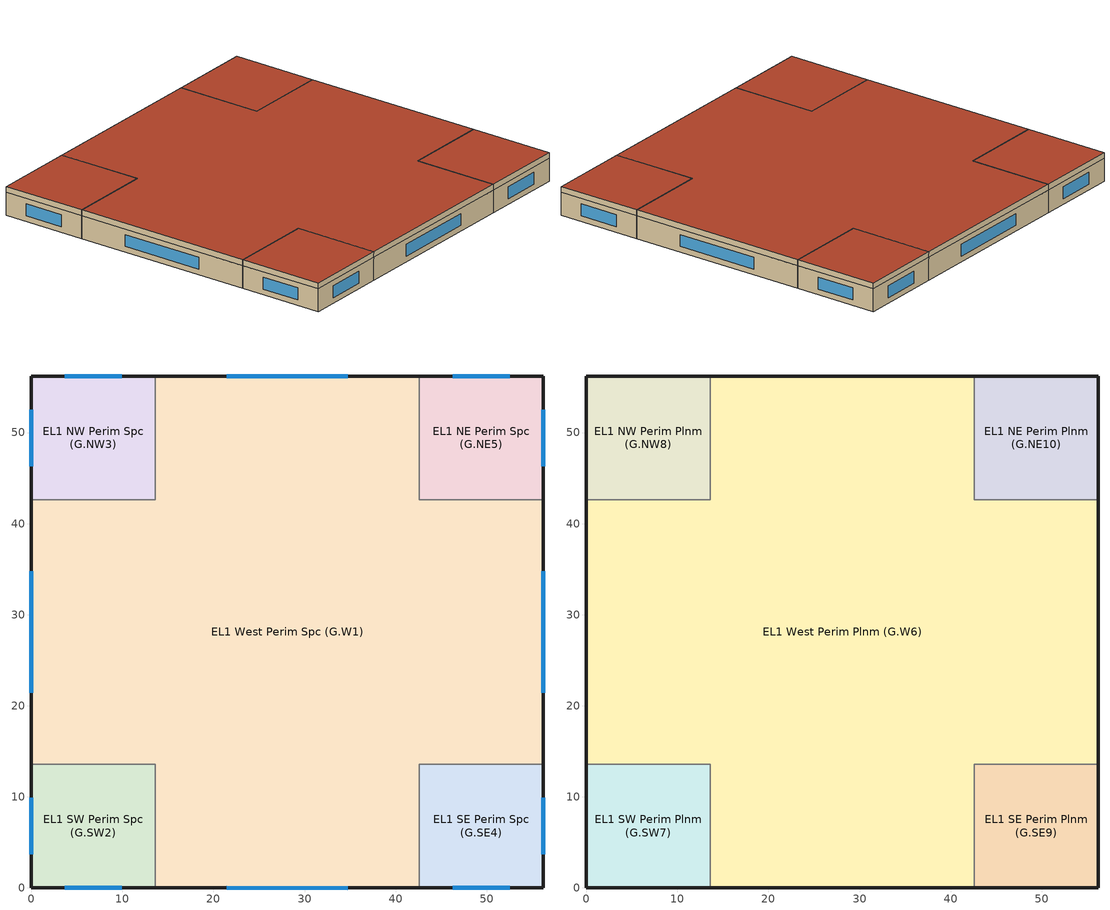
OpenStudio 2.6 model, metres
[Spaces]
EL1 West Perim Spc (G.W1)
 floor ground: 13.6,42.6 13.6,56.21 42.6,56.21 42.6,42.6 56.21,42.6 56.21,13.6 42.6,13.6 42.6,0 13.6,0 13.6,13.6 0,13.6 0,42.6 z0
 wall outside: 13.6,0 42.6,0 / 56.21,13.6 56.21,42.6 / 42.6,56.21 13.6,56.21 / 0,42.6 0,13.6 z0:3.66
 wall to EL1 SW Perim Spc (G.SW2): 0,13.6 13.6,13.6 13.6,0 z0:3.66
 wall to EL1 SE Perim Spc (G.SE4): 42.6,0 42.6,13.6 56.21,13.6 z0:3.66
 wall to EL1 NE Perim Spc (G.NE5): 56.21,42.6 42.6,42.6 42.6,56.21 z0:3.66
 wall to EL1 NW Perim Spc (G.NW3): 13.6,56.21 13.6,42.6 0,42.6 z0:3.66
 window: 21.46,0 34.75,0 / 56.21,21.46 56.21,34.75 / 34.75,56.21 21.46,56.21 / 0,34.75 0,21.46 z0.91:2.81
EL1 SW Perim Spc (G.SW2)
 floor ground: 13.6,13.6 13.6,0 0,0 0,13.6 z0
 wall outside: 0,13.6 0,0 13.6,0 z0:3.66
 window: 3.68,0 9.92,0 / 0,9.92 0,3.68 z0.91:2.81
EL1 SE Perim Spc (G.SE4)
 floor ground: 42.6,13.6 56.21,13.6 56.21,0 42.6,0 z0
 wall outside: 42.6,0 56.21,0 56.21,13.6 z0:3.66
 window: 56.21,3.68 56.21,9.92 / 46.29,0 52.52,0 z0.91:2.81
EL1 NE Perim Spc (G.NE5)
 floor ground: 42.6,42.6 42.6,56.21 56.21,56.21 56.21,42.6 z0
 wall outside: 56.21,42.6 56.21,56.21 42.6,56.21 z0:3.66
 window: 52.52,56.21 46.29,56.21 / 56.21,46.29 56.21,52.52 z0.91:2.81
EL1 NW Perim Spc (G.NW3)
 floor ground: 13.6,42.6 0,42.6 0,56.21 13.6,56.21 z0
 wall outside: 13.6,56.21 0,56.21 0,42.6 z0:3.66
 window: 0,52.52 0,46.29 / 9.92,56.21 3.68,56.21 z0.91:2.81
EL1 West Perim Plnm (G.W6)
 floor to EL1 West Perim Spc (G.W1): 13.6,42.6 13.6,56.21 42.6,56.21 42.6,42.6 56.21,42.6 56.21,13.6 42.6,13.6 42.6,0 13.6,0 13.6,13.6 0,13.6 0,42.6 z3.66
 wall outside: 13.6,0 42.6,0 / 56.21,13.6 56.21,42.6 / 42.6,56.21 13.6,56.21 / 0,42.6 0,13.6 z3.66:4.57
 wall to EL1 SW Perim Plnm (G.SW7): 0,13.6 13.6,13.6 13.6,0 z3.66:4.57
 wall to EL1 SE Perim Plnm (G.SE9): 42.6,0 42.6,13.6 56.21,13.6 z3.66:4.57
 wall to EL1 NE Perim Plnm (G.NE10): 56.21,42.6 42.6,42.6 42.6,56.21 z3.66:4.57
 wall to EL1 NW Perim Plnm (G.NW8): 13.6,56.21 13.6,42.6 0,42.6 z3.66:4.57
 roof outside: 0,13.6 13.6,13.6 13.6,0 42.6,0 42.6,13.6 56.21,13.6 56.21,42.6 42.6,42.6 42.6,56.21 13.6,56.21 13.6,42.6 0,42.6 z4.57
EL1 SW Perim Plnm (G.SW7)
 floor to EL1 SW Perim Spc (G.SW2): 13.6,13.6 13.6,0 0,0 0,13.6 z3.66
 wall outside: 0,13.6 0,0 13.6,0 z3.66:4.57
 roof outside: 0,0 13.6,0 13.6,13.6 0,13.6 z4.57
EL1 NW Perim Plnm (G.NW8)
 floor to EL1 NW Perim Spc (G.NW3): 13.6,42.6 0,42.6 0,56.21 13.6,56.21 z3.66
 wall outside: 13.6,56.21 0,56.21 0,42.6 z3.66:4.57
 roof outside: 0,56.21 0,42.6 13.6,42.6 13.6,56.21 z4.57
EL1 SE Perim Plnm (G.SE9)
 floor to EL1 SE Perim Spc (G.SE4): 42.6,13.6 56.21,13.6 56.21,0 42.6,0 z3.66
 wall outside: 42.6,0 56.21,0 56.21,13.6 z3.66:4.57
 roof outside: 56.21,0 56.21,13.6 42.6,13.6 42.6,0 z4.57
EL1 NE Perim Plnm (G.NE10)
 floor to EL1 NE Perim Spc (G.NE5): 42.6,42.6 42.6,56.21 56.21,56.21 56.21,42.6 z3.66
 wall outside: 56.21,42.6 56.21,56.21 42.6,56.21 z3.66:4.57
 roof outside: 56.21,56.21 42.6,56.21 42.6,42.6 56.21,42.6 z4.57
[Site]
Site 1
[ClimateZones]
Climate Zone Institution Name 2=CEC; Climate Zone Document Name 2=California Climate Zone Descriptions; Climate Zone Document Year 2=1995
[Building]
DEER_Asm: Standards Number of Stories=1; Standards Number of Above Ground Stories=1
[BuildingStory]
EL1 Ground Flr
[Space] Building Story=EL1 Ground Flr
Name | Space Type | Thermal Zone | Part of Total Floor Area
EL1 West Perim Spc (G.W1) | Auditorium | EL1 West Perim Spc (G.W1) ZN
EL1 SW Perim Spc (G.SW2) | OfficeGeneral | EL1 SW Perim Spc (G.SW2) ZN
EL1 NW Perim Spc (G.NW3) | OfficeGeneral | EL1 NW Perim Spc (G.NW3) ZN
EL1 SE Perim Spc (G.SE4) | OfficeGeneral | EL1 SE Perim Spc (G.SE4) ZN
EL1 NE Perim Spc (G.NE5) | OfficeGeneral | EL1 NE Perim Spc (G.NE5) ZN
EL1 West Perim Plnm (G.W6) | Plenum | EL1 West Perim Plnm (G.W6) ZN | No
EL1 SW Perim Plnm (G.SW7) | Plenum | EL1 SW Perim Plnm (G.SW7) ZN | No
EL1 NW Perim Plnm (G.NW8) | Plenum | EL1 NW Perim Plnm (G.NW8) ZN | No
EL1 SE Perim Plnm (G.SE9) | Plenum | EL1 SE Perim Plnm (G.SE9) ZN | No
EL1 NE Perim Plnm (G.NE10) | Plenum | EL1 NE Perim Plnm (G.NE10) ZN | No
[SpaceType]
Name | Standards Building Type | Standards Space Type
Auditorium | Asm | audience seating
OfficeGeneral | Asm | office
Plenum |  | plenum
[ThermalZone] Use Ideal Air Loads=No
EL1 West Perim Spc (G.W1) ZN; EL1 SW Perim Spc (G.SW2) ZN; EL1 NW Perim Plnm (G.NW8) ZN; EL1 SW Perim Plnm (G.SW7) ZN; EL1 NW Perim Spc (G.NW3) ZN; EL1 NE Perim Spc (G.NE5) ZN; EL1 West Perim Plnm (G.W6) ZN; EL1 SE Perim Spc (G.SE4) ZN; EL1 SE Perim Plnm (G.SE9) ZN; EL1 NE Perim Plnm (G.NE10) ZN
[Sizing:Zone] Zone Cooling Design Supply Air Temperature Input Method=SupplyAirTemperature; Zone Cooling Design Supply Air Temperature {C}=14; Zone Cooling Design Supply Air Temperature Difference {deltaC}=11.11; Zone Heating Design Supply Air Temperature Input Method=SupplyAirTemperature; Zone Heating Design Supply Air Temperature {C}=40; Zone Heating Design Supply Air Temperature Difference {deltaC}=11.11; Zone Cooling Design Supply Air Humidity Ratio {kg-H2O/kg-air}=0.0085; Zone Heating Design Supply Air Humidity Ratio {kg-H2O/kg-air}=0.008; Cooling Design Air Flow Method=DesignDay; Heating Design Air Flow Method=DesignDay; Account for Dedicated Outdoor Air System=No; Dedicated Outdoor Air System Control Strategy=NeutralSupplyAir; Dedicated Outdoor Air Low Setpoint Temperature for Design {C}=autosize; Dedicated Outdoor Air High Setpoint Temperature for Design {C}=autosize
EL1 West Perim Spc (G.W1) ZN; EL1 SW Perim Spc (G.SW2) ZN; EL1 NW Perim Plnm (G.NW8) ZN; EL1 SW Perim Plnm (G.SW7) ZN; EL1 NW Perim Spc (G.NW3) ZN; EL1 NE Perim Spc (G.NE5) ZN; EL1 West Perim Plnm (G.W6) ZN; EL1 SE Perim Spc (G.SE4) ZN; EL1 SE Perim Plnm (G.SE9) ZN; EL1 NE Perim Plnm (G.NE10) ZN
